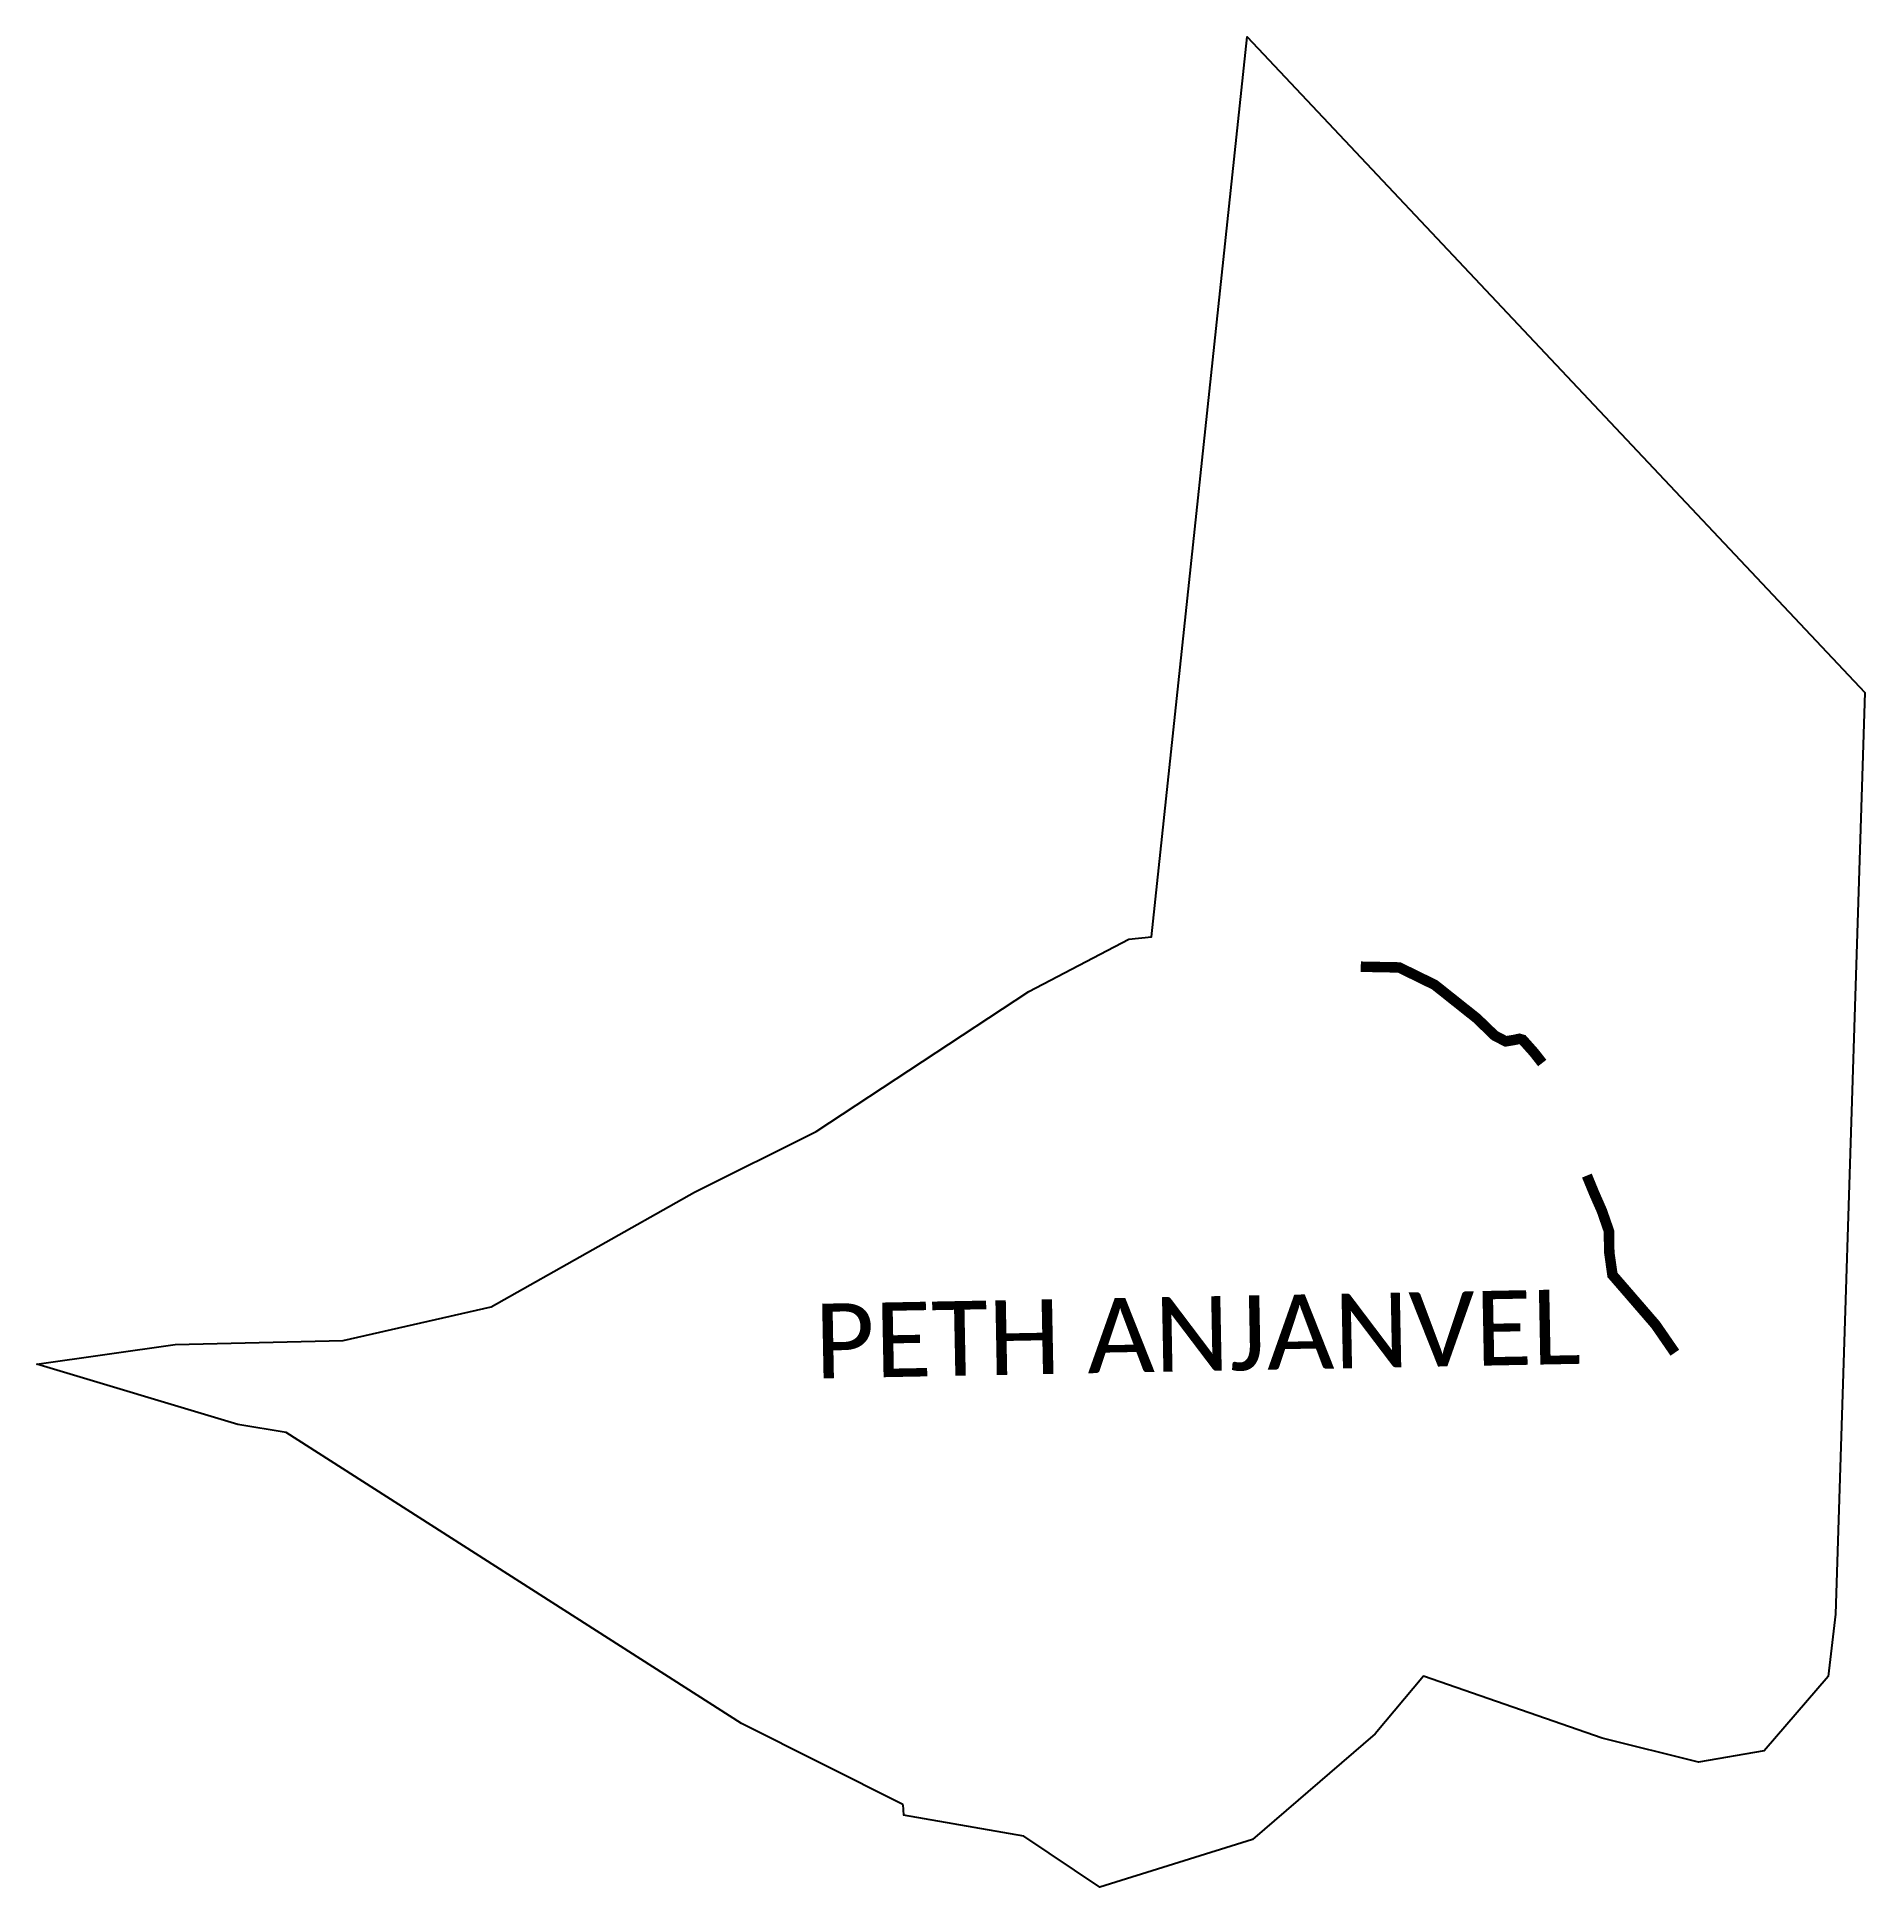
# Model space of a CAD drawing. Header units: metres. Extents: x 302634 to 304378, y 1943094 to 1944859.
import ezdxf

# ---------------------------------------------------------------- set-up
doc = ezdxf.new("R2010")
doc.units = ezdxf.units.M
for name, color, linetype in [('ARTIFICIALLY PROTECTED', 10, 'Continuous'), ('village', 3, 'Continuous'), ('VILLAGE NAME', 250, 'Continuous')]:
    doc.layers.add(name, color=color, linetype=linetype)
doc.styles.get("Standard").update_dxf_attribs({"font": 'calibri.ttf'})

msp = doc.modelspace()

# ---------------------------------------------------------------- linework, layer by layer
at = {"layer": 'ARTIFICIALLY PROTECTED', "const_width": 10, "flags": 128}
for points in [[(304069.8, 1943879.7), (304061.9, 1943889.8), (304051.1, 1943901.9), (304047.9, 1943902.8), (304043, 1943901.7), (304034.9, 1943900.4), (304024.4, 1943905.9), (304007.3, 1943922.4), (303967.2, 1943954.3), (303933.3, 1943970.9), (303896.7, 1943971.6)], [(304196.3, 1943603.3), (304177.9, 1943630), (304151.1, 1943661), (304136.8, 1943677.5), (304133.8, 1943698.6), (304133.5, 1943712.1), (304133.5, 1943719.1), (304126.7, 1943738.7), (304119.3, 1943755.5), (304112.4, 1943772.3)]]:
    msp.add_lwpolyline(points, dxfattribs=at)
at = {"layer": 'village', "flags": 128}
msp.add_lwpolyline([(303459.9, 1943172.3), (303460.6, 1943162.1)], dxfattribs=at)
at = {"layer": 'village', "color": 3, "true_color": 0x00ff00}
for points in [[(302765.7, 1943611.2, 0), (302925.9, 1943615, 0), (303067, 1943647.2, 0), (303261.1, 1943756.5, 0), (303377, 1943814.4, 0), (303580.1, 1943947.9, 0), (303675.4, 1943998, 0), (303697, 1944000.1, 0), (303788.4, 1944858.7, 0), (304377.7, 1944233.1, 0), (304349.6, 1943353.8, 0), (304342.7, 1943294.4, 0), (304281.4, 1943223.5, 0), (304218.9, 1943212.5, 0), (304126.9, 1943235.5, 0), (303956.4, 1943294.7, 0), (303910.3, 1943239.7, 0), (303793.3, 1943139, 0), (303647.6, 1943093.5, 0), (303575.2, 1943141.9, 0), (303460.6, 1943162.1, 0)], [(303459.9, 1943172.3, 0), (303305.9, 1943249.5, 0), (302871.6, 1943527.3, 0), (302825.4, 1943534.8, 0), (302633.8, 1943592.3, 0), (302765.7, 1943611.2, 0)]]:
    msp.add_polyline3d(points, dxfattribs=at)

# ---------------------------------------------------------------- texts
at = {"layer": 'VILLAGE NAME', "insert": (303374.9, 1943649.9), "char_height": 71.235, "attachment_point": 1, "rotation": 1.1028}
msp.add_mtext_dynamic_manual_height_columns('PETH ANJANVEL', width=1029.278, gutter_width=356.2, heights=[0], dxfattribs=at)

doc.saveas('drawing.dxf')
